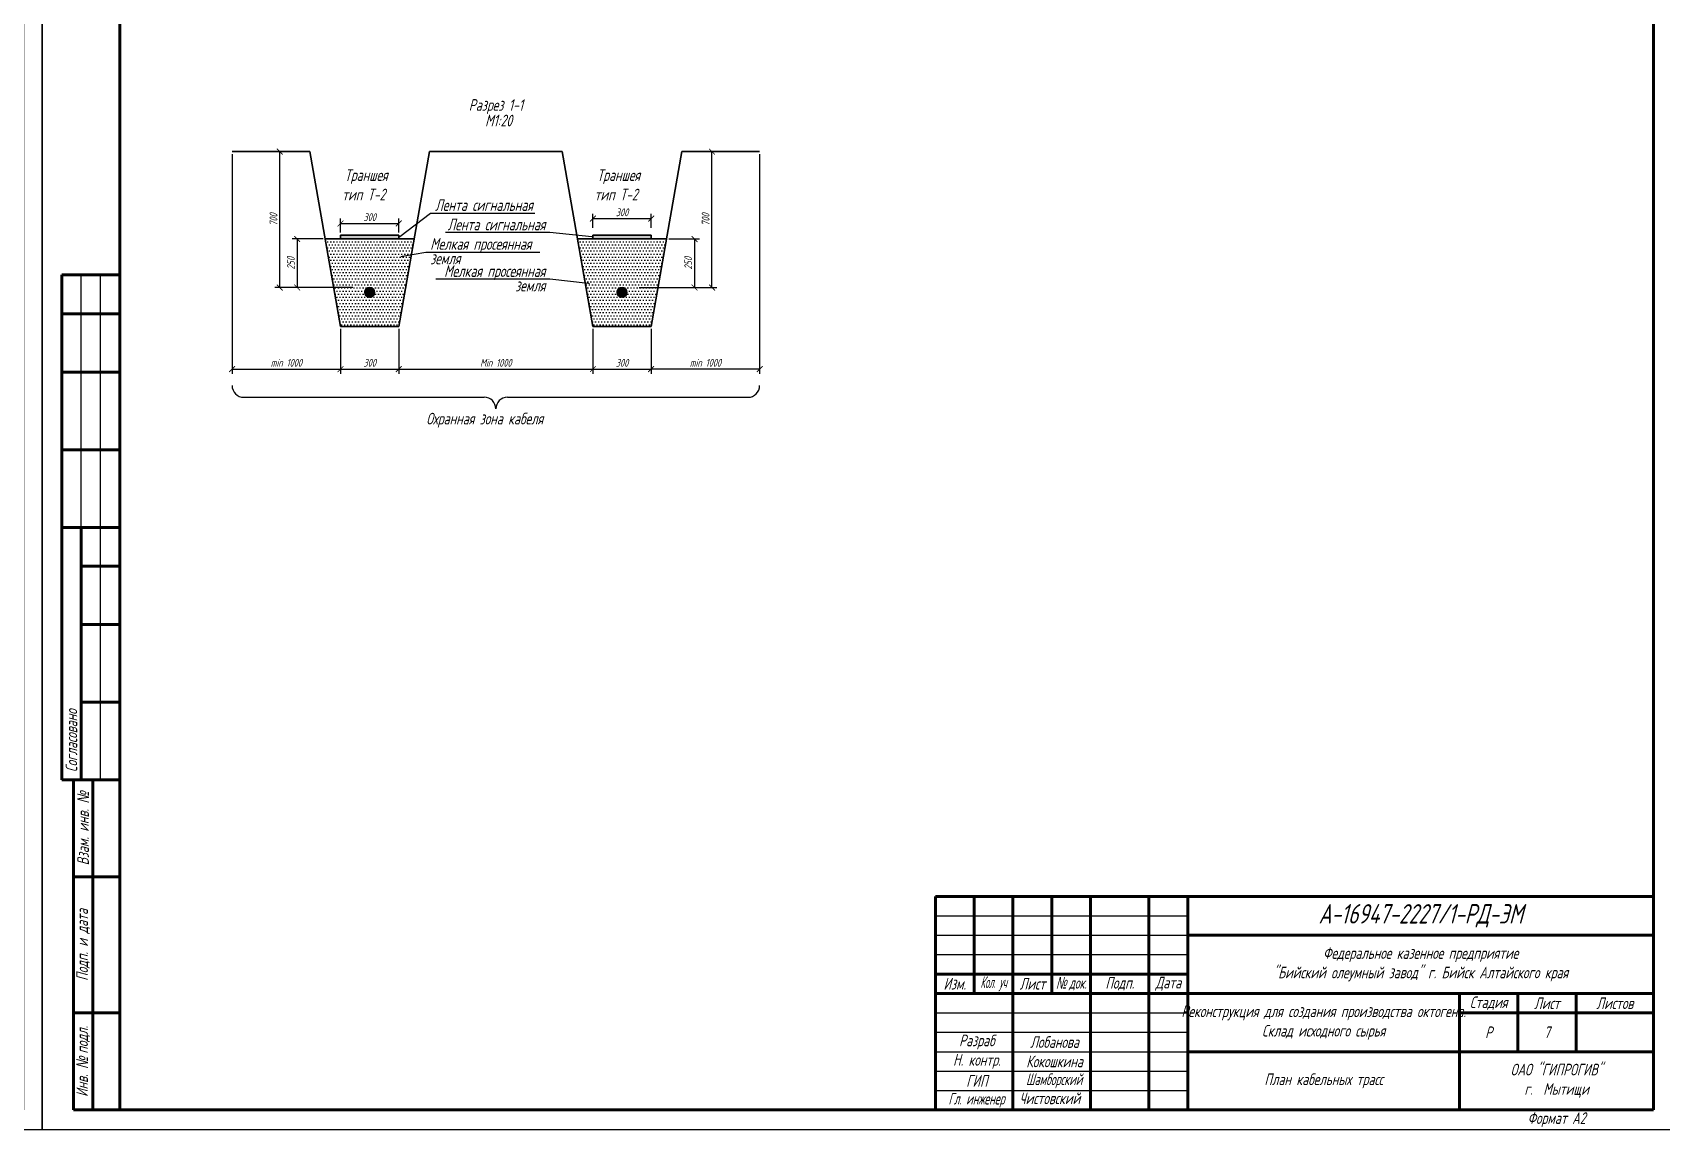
# Model space of a CAD drawing. Header units: millimetres. Extents: x 6735 to 13224, y -12144 to -9633.
# Drawn here: x 10935.6 to 11355.1, y -10227.4 to -9944.9 of the extents above; entities that cross this region are included whole.
import ezdxf
from ezdxf import colors
from ezdxf.entities.mleader import LeaderData, LeaderLine
from ezdxf.math import Vec2, Vec3

# ---------------------------------------------------------------- set-up
doc = ezdxf.new("R2010")
doc.units = ezdxf.units.MM
doc.layers.get('Defpoints').update_dxf_attribs({"color": 33})
for name, color, linetype, lineweight in [('Линия выноска', 137, 'Continuous', 25), ('Размерная', 4, 'Continuous', 25), ('Рамка толстая', 7, 'Continuous', 60), ('Рамка тонкая', 5, 'Continuous', 25), ('Текст', 2, 'Continuous', 25), ('Штампы', 252, 'Continuous', 25), ('Элемент эл. схем', 7, 'Continuous', 35)]:
    doc.layers.add(name, color=color, linetype=linetype, lineweight=lineweight)
doc.styles.add('Simplex', font='simplex.shx', dxfattribs={"width": 0.7, "oblique": 15})
doc.dimstyles.new('ISO-25', dxfattribs={"dimtxt": 3, "dimasz": 2.5, "dimexe": 1.25, "dimexo": 0.625, "dimtad": 1, "dimtxsty": 'Simplex', "dimcen": 2.5, "dimclrt": 2, "dimadec": 0, "dimazin": 0, "dimtfac": 1, "dimtmove": 0, "dimatfit": 3, "dimfxl": 1, "dimarcsym": 0})

# ---------------------------------------------------------------- blocks, each defined once
blk = doc.blocks.new('A$C54FF5821')
at = {"layer": 'Рамка толстая'}
for p, q in [((20, 589), (20, 5)), ((415, 5), (415, 589)), ((20, 5), (415, 5))]:
    blk.add_line(p, q, dxfattribs=at)
at = {"layer": 'Рамка тонкая'}
for p, q in [((0, 594), (0, 0)), ((420, 0), (420, 594)), ((0, 0), (420, 0))]:
    blk.add_line(p, q, dxfattribs=at)
blk = doc.blocks.new('_ArchTick')
at = {"color": 0, "linetype": 'ByBlock', "const_width": 0.15}
blk.add_lwpolyline([(-0.5, -0.5), (0.5, 0.5)], dxfattribs=at)
blk = doc.blocks.new('*D483')
at = {"layer": 'Defpoints', "color": 0, "transparency": 16777216}
for p in [(11014.92, -10020.59), (11029.92, -10020.59), (11029.92, -10031.59)]:
    blk.add_point(p, dxfattribs=at)
at = {"layer": 'Размерная', "color": 0, "lineweight": -2, "transparency": 16777216}
for p, q in [((11014.92, -10021.21), (11014.92, -10032.84)), ((11029.92, -10021.21), (11029.92, -10032.84)), ((11014.92, -10031.59), (11029.92, -10031.59))]:
    blk.add_line(p, q, dxfattribs=at)
at = {"layer": 'Размерная', "color": 0, "lineweight": -2, "transparency": 16777216, "xscale": 1.5, "yscale": 1.5, "zscale": 1.5, "rotation": 180}
blk.add_blockref('_ArchTick', (11014.92, -10031.59), dxfattribs=at)
at = {"layer": 'Размерная', "color": 0, "lineweight": -2, "transparency": 16777216, "xscale": 1.5, "yscale": 1.5, "zscale": 1.5}
blk.add_blockref('_ArchTick', (11029.92, -10031.59), dxfattribs=at)
at = {"layer": 'Размерная', "color": 2, "transparency": 16777216, "insert": (11022.42, -10029.96), "char_height": 2, "attachment_point": 5, "style": 'Simplex'}
blk.add_mtext('300', dxfattribs=at)
blk = doc.blocks.new('*D476')
at = {"layer": 'Defpoints', "color": 0, "transparency": 16777216}
for p in [(11079.92, -10020.59), (11094.92, -10020.59), (11094.92, -10031.59)]:
    blk.add_point(p, dxfattribs=at)
at = {"layer": 'Размерная', "color": 0, "lineweight": -2, "transparency": 16777216}
for p, q in [((11079.92, -10021.21), (11079.92, -10032.84)), ((11094.92, -10021.21), (11094.92, -10032.84)), ((11079.92, -10031.59), (11094.92, -10031.59))]:
    blk.add_line(p, q, dxfattribs=at)
at = {"layer": 'Размерная', "color": 0, "lineweight": -2, "transparency": 16777216, "xscale": 1.5, "yscale": 1.5, "zscale": 1.5, "rotation": 180}
blk.add_blockref('_ArchTick', (11079.92, -10031.59), dxfattribs=at)
at = {"layer": 'Размерная', "color": 0, "lineweight": -2, "transparency": 16777216, "xscale": 1.5, "yscale": 1.5, "zscale": 1.5}
blk.add_blockref('_ArchTick', (11094.92, -10031.59), dxfattribs=at)
at = {"layer": 'Размерная', "color": 2, "transparency": 16777216, "insert": (11087.42, -10029.96), "char_height": 2, "attachment_point": 5, "style": 'Simplex'}
blk.add_mtext('300', dxfattribs=at)
blk = doc.blocks.new('*D484')
at = {"layer": 'Defpoints', "color": 0, "transparency": 16777216}
for p in [(11029.92, -9994.09), (11014.92, -9997.09), (11029.92, -9997.09)]:
    blk.add_point(p, dxfattribs=at)
at = {"layer": 'Размерная', "color": 0, "lineweight": -2, "transparency": 16777216}
for p, q in [((11014.92, -9996.46), (11014.92, -9992.84)), ((11014.92, -9994.09), (11029.92, -9994.09)), ((11029.92, -9996.46), (11029.92, -9992.84))]:
    blk.add_line(p, q, dxfattribs=at)
at = {"layer": 'Размерная', "color": 0, "lineweight": -2, "transparency": 16777216, "xscale": 1.5, "yscale": 1.5, "zscale": 1.5, "rotation": 180}
blk.add_blockref('_ArchTick', (11014.92, -9994.09), dxfattribs=at)
at = {"layer": 'Размерная', "color": 0, "lineweight": -2, "transparency": 16777216, "xscale": 1.5, "yscale": 1.5, "zscale": 1.5}
blk.add_blockref('_ArchTick', (11029.92, -9994.09), dxfattribs=at)
at = {"layer": 'Размерная', "color": 2, "transparency": 16777216, "insert": (11022.42, -9992.47), "char_height": 2, "attachment_point": 5, "style": 'Simplex'}
blk.add_mtext('300', dxfattribs=at)
blk = doc.blocks.new('*D477')
at = {"layer": 'Defpoints', "color": 0, "transparency": 16777216}
for p in [(11079.92, -9995.84), (11094.92, -9992.84), (11094.92, -9995.84)]:
    blk.add_point(p, dxfattribs=at)
at = {"layer": 'Размерная', "color": 0, "lineweight": -2, "transparency": 16777216}
for p, q in [((11079.92, -9995.21), (11079.92, -9991.59)), ((11094.92, -9995.21), (11094.92, -9991.59)), ((11079.92, -9992.84), (11094.92, -9992.84))]:
    blk.add_line(p, q, dxfattribs=at)
at = {"layer": 'Размерная', "color": 0, "lineweight": -2, "transparency": 16777216, "xscale": 1.5, "yscale": 1.5, "zscale": 1.5, "rotation": 180}
blk.add_blockref('_ArchTick', (11079.92, -9992.84), dxfattribs=at)
at = {"layer": 'Размерная', "color": 0, "lineweight": -2, "transparency": 16777216, "xscale": 1.5, "yscale": 1.5, "zscale": 1.5}
blk.add_blockref('_ArchTick', (11094.92, -9992.84), dxfattribs=at)
at = {"layer": 'Размерная', "color": 2, "transparency": 16777216, "insert": (11087.42, -9991.22), "char_height": 2, "attachment_point": 5, "style": 'Simplex'}
blk.add_mtext('300', dxfattribs=at)
blk = doc.blocks.new('*D478')
at = {"layer": 'Defpoints', "color": 0, "transparency": 16777216}
for p in [(11029.92, -10020.59), (11079.92, -10020.59), (11079.92, -10031.59)]:
    blk.add_point(p, dxfattribs=at)
at = {"layer": 'Размерная', "color": 0, "lineweight": -2, "transparency": 16777216}
for p, q in [((11029.92, -10021.21), (11029.92, -10032.84)), ((11079.92, -10021.21), (11079.92, -10032.84)), ((11029.92, -10031.59), (11079.92, -10031.59))]:
    blk.add_line(p, q, dxfattribs=at)
at = {"layer": 'Размерная', "color": 0, "lineweight": -2, "transparency": 16777216, "xscale": 1.5, "yscale": 1.5, "zscale": 1.5, "rotation": 180}
blk.add_blockref('_ArchTick', (11029.92, -10031.59), dxfattribs=at)
at = {"layer": 'Размерная', "color": 0, "lineweight": -2, "transparency": 16777216, "xscale": 1.5, "yscale": 1.5, "zscale": 1.5}
blk.add_blockref('_ArchTick', (11079.92, -10031.59), dxfattribs=at)
at = {"layer": 'Размерная', "color": 2, "transparency": 16777216, "insert": (11054.92, -10029.96), "char_height": 2, "attachment_point": 5, "style": 'Simplex'}
blk.add_mtext('Min 1000', dxfattribs=at)
blk = doc.blocks.new('_Dot')
at = {"color": 0, "linetype": 'ByBlock', "lineweight": -2}
blk.add_line((-0.5, 0), (-1, 0), dxfattribs=at)
at = {"color": 0, "linetype": 'ByBlock', "const_width": 0.5}
blk.add_lwpolyline([(-0.25, 0, 1), (0.25, 0, 1)], format="xyb", close=True, dxfattribs=at)
blk = doc.blocks.new('*D485')
at = {"layer": 'Defpoints', "color": 0, "transparency": 16777216}
for p in [(11102.86, -9975.59), (11110.58, -9975.59), (11094.92, -10010.59)]:
    blk.add_point(p, dxfattribs=at)
at = {"layer": 'Размерная', "color": 0, "lineweight": -2, "transparency": 16777216}
for p, q in [((11103.48, -9975.59), (11111.83, -9975.59)), ((11110.58, -10010.59), (11110.58, -9975.59)), ((11095.55, -10010.59), (11111.83, -10010.59))]:
    blk.add_line(p, q, dxfattribs=at)
at = {"layer": 'Размерная', "color": 0, "lineweight": -2, "transparency": 16777216, "xscale": 1.5, "yscale": 1.5, "zscale": 1.5}
for p, rotation in [((11110.58, -9975.59), 90), ((11110.58, -10010.59), 270)]:
    blk.add_blockref('_ArchTick', p, dxfattribs=dict(at, rotation=rotation))
at = {"layer": 'Размерная', "color": 2, "transparency": 16777216, "insert": (11108.95, -9993.09), "char_height": 2, "attachment_point": 5, "rotation": 90, "style": 'Simplex'}
blk.add_mtext('700', dxfattribs=at)
blk = doc.blocks.new('*D479')
at = {"layer": 'Defpoints', "color": 0, "transparency": 16777216}
for p in [(11098.81, -9998.09), (11091.17, -10010.59), (11106.1, -10010.59)]:
    blk.add_point(p, dxfattribs=at)
at = {"layer": 'Размерная', "color": 0, "lineweight": -2, "transparency": 16777216}
for p, q in [((11099.43, -9998.09), (11107.35, -9998.09)), ((11106.1, -9998.09), (11106.1, -10010.59)), ((11091.8, -10010.59), (11107.35, -10010.59))]:
    blk.add_line(p, q, dxfattribs=at)
at = {"layer": 'Размерная', "color": 0, "lineweight": -2, "transparency": 16777216, "xscale": 1.5, "yscale": 1.5, "zscale": 1.5}
for p, rotation in [((11106.1, -9998.09), 90), ((11106.1, -10010.59), 270)]:
    blk.add_blockref('_ArchTick', p, dxfattribs=dict(at, rotation=rotation))
at = {"layer": 'Размерная', "color": 2, "transparency": 16777216, "insert": (11104.47, -10004.34), "char_height": 2, "attachment_point": 5, "rotation": 90, "style": 'Simplex'}
blk.add_mtext('250', dxfattribs=at)
blk = doc.blocks.new('*D480')
at = {"layer": 'Defpoints', "color": 0, "transparency": 16777216}
for p in [(10999.27, -9975.59), (11006.99, -9975.59), (11018.67, -10010.59)]:
    blk.add_point(p, dxfattribs=at)
at = {"layer": 'Размерная', "color": 0, "lineweight": -2, "transparency": 16777216}
for p, q in [((11006.36, -9975.59), (10998.02, -9975.59)), ((10999.27, -10010.59), (10999.27, -9975.59)), ((11018.05, -10010.59), (10998.02, -10010.59))]:
    blk.add_line(p, q, dxfattribs=at)
at = {"layer": 'Размерная', "color": 0, "lineweight": -2, "transparency": 16777216, "xscale": 1.5, "yscale": 1.5, "zscale": 1.5}
for p, rotation in [((10999.27, -9975.59), 90), ((10999.27, -10010.59), 270)]:
    blk.add_blockref('_ArchTick', p, dxfattribs=dict(at, rotation=rotation))
at = {"layer": 'Размерная', "color": 2, "transparency": 16777216, "insert": (10997.64, -9993.09), "char_height": 2, "attachment_point": 5, "rotation": 90, "style": 'Simplex'}
blk.add_mtext('700', dxfattribs=at)
blk = doc.blocks.new('*D481')
at = {"layer": 'Defpoints', "color": 0, "transparency": 16777216}
for p in [(11011.04, -9998.09), (11003.75, -10010.59), (11018.67, -10010.59)]:
    blk.add_point(p, dxfattribs=at)
at = {"layer": 'Размерная', "color": 0, "lineweight": -2, "transparency": 16777216}
for p, q in [((11010.42, -9998.09), (11002.5, -9998.09)), ((11003.75, -9998.09), (11003.75, -10010.59)), ((11018.05, -10010.59), (11002.5, -10010.59))]:
    blk.add_line(p, q, dxfattribs=at)
at = {"layer": 'Размерная', "color": 0, "lineweight": -2, "transparency": 16777216, "xscale": 1.5, "yscale": 1.5, "zscale": 1.5}
for p, rotation in [((11003.75, -9998.09), 90), ((11003.75, -10010.59), 270)]:
    blk.add_blockref('_ArchTick', p, dxfattribs=dict(at, rotation=rotation))
at = {"layer": 'Размерная', "color": 2, "transparency": 16777216, "insert": (11002.13, -10004.34), "char_height": 2, "attachment_point": 5, "rotation": 90, "style": 'Simplex'}
blk.add_mtext('250', dxfattribs=at)
blk = doc.blocks.new('*D486')
at = {"layer": 'Defpoints', "color": 0, "transparency": 16777216}
for p in [(10986.99, -9975.59), (11014.92, -10020.59), (11014.92, -10031.59)]:
    blk.add_point(p, dxfattribs=at)
at = {"layer": 'Размерная', "color": 0, "lineweight": -2, "transparency": 16777216}
for p, q in [((10986.99, -9976.21), (10986.99, -10032.84)), ((11014.92, -10021.21), (11014.92, -10032.84)), ((10986.99, -10031.59), (11014.92, -10031.59))]:
    blk.add_line(p, q, dxfattribs=at)
at = {"layer": 'Размерная', "color": 0, "lineweight": -2, "transparency": 16777216, "xscale": 1.5, "yscale": 1.5, "zscale": 1.5, "rotation": 180}
blk.add_blockref('_ArchTick', (10986.99, -10031.59), dxfattribs=at)
at = {"layer": 'Размерная', "color": 0, "lineweight": -2, "transparency": 16777216, "xscale": 1.5, "yscale": 1.5, "zscale": 1.5}
blk.add_blockref('_ArchTick', (11014.92, -10031.59), dxfattribs=at)
at = {"layer": 'Размерная', "color": 2, "transparency": 16777216, "insert": (11000.96, -10029.96), "char_height": 2, "attachment_point": 5, "style": 'Simplex'}
blk.add_mtext('min 1000', dxfattribs=at)
blk = doc.blocks.new('*D482')
at = {"layer": 'Defpoints', "color": 0, "transparency": 16777216}
for p in [(11122.86, -9975.59), (11094.92, -10020.59), (11094.92, -10031.59)]:
    blk.add_point(p, dxfattribs=at)
at = {"layer": 'Размерная', "color": 0, "lineweight": -2, "transparency": 16777216}
for p, q in [((11122.86, -9976.21), (11122.86, -10032.84)), ((11094.92, -10021.21), (11094.92, -10032.84)), ((11122.86, -10031.59), (11094.92, -10031.59))]:
    blk.add_line(p, q, dxfattribs=at)
at = {"layer": 'Размерная', "color": 0, "lineweight": -2, "transparency": 16777216, "xscale": 1.5, "yscale": 1.5, "zscale": 1.5, "rotation": 180}
blk.add_blockref('_ArchTick', (11094.92, -10031.59), dxfattribs=at)
at = {"layer": 'Размерная', "color": 0, "lineweight": -2, "transparency": 16777216, "xscale": 1.5, "yscale": 1.5, "zscale": 1.5}
blk.add_blockref('_ArchTick', (11122.86, -10031.59), dxfattribs=at)
at = {"layer": 'Размерная', "color": 2, "transparency": 16777216, "insert": (11108.89, -10029.96), "char_height": 2, "attachment_point": 5, "style": 'Simplex'}
blk.add_mtext('min 1000', dxfattribs=at)

msp = doc.modelspace()

# ---------------------------------------------------------------- hatches: boundary and pattern name
h = msp.add_hatch()
h.set_pattern_fill('DOTS', color=256, scale=0.5, style=0)
h.set_pattern_definition([(0, (15895.955, -10217.0775), (0.396875, 0.79375), [0, -0.79375])])
h.paths.add_polyline_path([(11010.95624, -9998.08759), (11014.9236, -10020.58759), (11029.9236, -10020.58759), (11033.89095, -9998.08759)])
h.paths.add_polyline_path([(11023.6736, -10011.83759, -1), (11021.1736, -10011.83759, -1)], flags=16)
h = msp.add_hatch()
h.set_pattern_fill('DOTS', color=256, scale=0.5, style=0)
h.set_pattern_definition([(0, (15960.955, -10217.0775), (0.396875, 0.79375), [0, -0.79375])])
h.paths.add_polyline_path([(11075.95624, -9998.08759), (11079.9236, -10020.58759), (11094.9236, -10020.58759), (11098.89095, -9998.08759)])
h.paths.add_polyline_path([(11088.6736, -10011.83759, -1), (11086.1736, -10011.83759, -1)], flags=16)
at = {"layer": 'Элемент эл. схем'}
for points in [[(11014.9236, -9997.08759), (11014.9236, -9998.08759), (11029.9236, -9998.08759), (11029.9236, -9997.08759)], [(11079.9236, -9997.08759), (11079.9236, -9998.08759), (11094.9236, -9998.08759), (11094.9236, -9997.08759)], [(11023.6736, -10011.83759, 1), (11021.1736, -10011.83759, 1)], [(11088.6736, -10011.83759, 1), (11086.1736, -10011.83759, 1)]]:
    msp.add_hatch(color=256, dxfattribs=at).paths.add_polyline_path(points)

# ---------------------------------------------------------------- linework, layer by layer
at = {"layer": 'Рамка тонкая'}
for p, q in [((10989.98888, -10038.83759), (11051.9236, -10038.83759)), ((11057.9236, -10038.83759), (11119.85831, -10038.83759))]:
    msp.add_line(p, q, dxfattribs=at)
for centre, start, end in [((10989.98888, -10035.83759), 180, 270), ((11119.85831, -10035.83759), 270, 0), ((11051.9236, -10041.83759), 0, 90), ((11057.9236, -10041.83759), 90, 180)]:
    msp.add_arc(centre, 3, start, end, dxfattribs=at)
at = {"layer": 'Штампы', "lineweight": 60}
for p, q in [((10943.10387, -10137.35746), (10943.10387, -10007.35746)), ((10943.10387, -10007.35746), (10958.10387, -10007.35746)), ((10958.10387, -10137.35746), (10958.10387, -10007.35746)), ((10943.10387, -10017.35746), (10958.10387, -10017.35746)), ((10943.10387, -10032.35746), (10958.10387, -10032.35746)), ((10943.10387, -10052.35746), (10958.10387, -10052.35746)), ((10943.10387, -10072.35746), (10958.10387, -10072.35746)), ((10948.10387, -10137.35746), (10948.10387, -10072.35746)), ((10948.10387, -10082.35746), (10958.10387, -10082.35746)), ((10948.10387, -10097.35746), (10958.10387, -10097.35746)), ((10948.10387, -10117.35746), (10958.10387, -10117.35746)), ((10943.10387, -10137.35746), (10958.10387, -10137.35746)), ((10946.10387, -10222.35746), (10946.10387, -10137.35746)), ((10946.10387, -10137.35746), (10958.10387, -10137.35746)), ((10951.10387, -10222.35746), (10951.10387, -10137.35746)), ((10958.10387, -10222.35746), (10958.10387, -10137.35746)), ((10946.10387, -10162.35746), (10958.10387, -10162.35746)), ((11168.10387, -10167.35746), (11353.10387, -10167.35746)), ((11168.10387, -10167.35746), (11168.10387, -10222.35746)), ((11178.10387, -10167.35746), (11178.10387, -10192.35746)), ((11188.10387, -10167.35746), (11188.10387, -10222.35746)), ((11198.10387, -10167.35746), (11198.10387, -10192.35746)), ((11208.10387, -10167.35746), (11208.10387, -10222.35746)), ((11223.10387, -10167.35746), (11223.10387, -10222.35746)), ((11233.10387, -10167.35746), (11233.10387, -10222.35746)), ((11233.10387, -10177.35746), (11353.10387, -10177.35746)), ((11168.10387, -10187.35746), (11233.10387, -10187.35746)), ((11168.10387, -10192.35746), (11353.10387, -10192.35746)), ((11303.10387, -10192.35746), (11303.10387, -10222.35746)), ((11318.10387, -10192.35746), (11318.10387, -10207.35746)), ((11333.10387, -10192.35746), (11333.10387, -10207.35746)), ((10946.10387, -10197.35746), (10958.10387, -10197.35746)), ((11303.10387, -10197.35746), (11353.10387, -10197.35746)), ((11233.10387, -10207.35746), (11353.10387, -10207.35746)), ((10946.10387, -10222.35746), (10958.10387, -10222.35746))]:
    msp.add_line(p, q, dxfattribs=at)
at = {"layer": 'Штампы', "color": 5, "lineweight": 25}
for p, q in [((10948.10387, -10072.35746), (10948.10387, -10007.35746)), ((10953.10387, -10137.35746), (10953.10387, -10007.35746)), ((11168.10387, -10172.35746), (11233.10387, -10172.35746)), ((11168.10387, -10177.35746), (11233.10387, -10177.35746)), ((11168.10387, -10182.35746), (11233.10387, -10182.35746)), ((11168.10387, -10197.35746), (11233.10387, -10197.35746)), ((11168.10387, -10202.35746), (11233.10387, -10202.35746)), ((11168.10387, -10207.35746), (11233.10387, -10207.35746)), ((11168.10387, -10212.35746), (11233.10387, -10212.35746)), ((11168.10387, -10217.35746), (11233.10387, -10217.35746))]:
    msp.add_line(p, q, dxfattribs=at)
at = {"layer": 'Элемент эл. схем'}
for p, q in [((10986.98888, -9975.58759), (11006.98888, -9975.58759)), ((11014.9236, -10020.58759), (11006.98888, -9975.58759)), ((11029.9236, -10020.58759), (11037.85831, -9975.58759)), ((11037.85831, -9975.58759), (11071.98888, -9975.58759)), ((11079.9236, -10020.58759), (11071.98888, -9975.58759)), ((11094.9236, -10020.58759), (11102.85831, -9975.58759)), ((11102.85831, -9975.58759), (11122.85831, -9975.58759)), ((11010.95624, -9998.08759), (11033.89095, -9998.08759)), ((11014.9236, -9997.08759), (11029.9236, -9997.08759)), ((11014.9236, -9997.08759), (11014.9236, -9998.08759)), ((11014.9236, -9998.08759), (11029.9236, -9998.08759)), ((11029.9236, -9997.08759), (11029.9236, -9998.08759)), ((11075.95624, -9998.08759), (11098.89095, -9998.08759)), ((11079.9236, -9997.08759), (11094.9236, -9997.08759)), ((11079.9236, -9997.08759), (11079.9236, -9998.08759)), ((11079.9236, -9998.08759), (11094.9236, -9998.08759)), ((11094.9236, -9997.08759), (11094.9236, -9998.08759)), ((11014.9236, -10020.58759), (11029.9236, -10020.58759)), ((11079.9236, -10020.58759), (11094.9236, -10020.58759))]:
    msp.add_line(p, q, dxfattribs=at)
for centre in [(11022.4236, -10011.83759), (11087.4236, -10011.83759)]:
    msp.add_circle(centre, 1.25, dxfattribs=at)

# ---------------------------------------------------------------- block references
for p in [(10518.10387, -10227.35746), (10938.10387, -10227.35746)]:
    msp.add_blockref('A$C54FF5821', p)

# ---------------------------------------------------------------- texts
at = {"layer": 'Текст', "insert": (11054.9236, -9965.58759), "char_height": 3, "width": 135.8694283, "attachment_point": 5, "line_spacing_factor": 0.8, "style": 'Simplex'}
msp.add_mtext('{\\Q15;Разрез 1-1\\P М1:20}', dxfattribs=at)
at = {"layer": 'Текст', "char_height": 3, "attachment_point": 1, "style": 'Simplex'}
for s, width, insert in [('\\pi7.73913;Траншея \\P\\pi7.08171;тип Т-2', 28.4141546, (11008.24131, -9980.14175)), ('\\pi7.73913;Траншея \\P\\pi7.08171;тип Т-2', 28.4141546, (11073.24131, -9980.14175)), ('\\pi50.01246;Охранная зона кабеля', 135.8694283, (10986.98888, -10042.83759))]:
    msp.add_mtext_dynamic_manual_height_columns(s, width=width, gutter_width=12.5, heights=[0], dxfattribs=dict(at, insert=insert))
at = {"layer": 'Штампы', "color": 2, "char_height": 3, "rotation": 90, "style": 'Simplex'}
for s, insert, width, attachment_point in [('Согласовано', (10945.60387, -10135.35746), 61, 4), ('Взам. инв. {\\fArial|b0|i0|c204|p34;№}', (10948.60387, -10149.85746), 25, 5), ('Подп. и дата', (10948.60387, -10179.85746), 35, 5), ('Инв. {\\fArial|b0|i0|c204|p34;№ }подл.', (10948.60387, -10209.85746), 25, 5)]:
    msp.add_mtext(s, dxfattribs=dict(at, insert=insert, width=width, attachment_point=attachment_point))
at = {"layer": 'Штампы', "color": 2, "attachment_point": 5, "style": 'Simplex'}
for s, insert, char_height, width in [('А-16947-2227/1-РД-ЭМ', (11293.10387, -10172.35746), 5, 120), ('Федеральное казенное предприятие\\P"Бийский олеумный завод" г. Бийск Алтайского края', (11293.10387, -10184.85746), 3, 120), ('Изм.', (11173.10387, -10189.85746), 3, 10), ('{\\W0.5;Кол. уч}', (11183.10387, -10189.85746), 3, 10), ('{\\W0.7;Лист}', (11193.10387, -10189.85746), 3, 10), ('{\\fArial|b0|i0|c204|p34;\\W0.6;№ \\Fsimplex|c204;док.}', (11203.10387, -10189.85746), 3, 10), ('Подп.', (11215.60387, -10189.85746), 3, 15), ('{\\W0.7;Дата}', (11228.10387, -10189.85746), 3, 10), ('Стадия', (11310.60387, -10194.85746), 3, 15), ('Лист', (11325.60387, -10194.85746), 3, 15), ('Листов', (11343.10387, -10194.85746), 3, 20), ('Реконструкция для создания производства октогена. \\PСклад исходного сырья', (11268.10387, -10199.85746), 3, 70), ('Р', (11310.60387, -10202.35746), 3, 15), ('7', (11325.60387, -10202.35746), 3, 15), (' Разраб', (11178.10387, -10204.85746), 3, 20), (' Лобанова', (11198.10387, -10204.85746), 3, 20), (' Н. контр.', (11178.10387, -10209.85746), 3, 20), (' Кокошкина', (11198.10387, -10209.85746), 3, 20), ('ОАО "ГИПРОГИВ"\\Pг.  Мытищи', (11328.10387, -10214.85746), 3, 50), (' ГИП', (11178.10387, -10214.85746), 3, 20), ('{\\W0.6; Шамборский}', (11198.10387, -10214.85746), 3, 20), ('План кабельных трасс', (11268.10387, -10214.85746), 3, 70), ('{\\W0.6; Гл. инженер}', (11178.10387, -10219.85746), 3, 20), ('Чистовский', (11197.57427, -10219.35746), 3, 17.9735597), ('Формат А2', (11328.10387, -10224.85746), 3, 50)]:
    msp.add_mtext(s, dxfattribs=dict(at, insert=insert, char_height=char_height, width=width))

# ---------------------------------------------------------------- dimensions: what is measured, and where the dimension line sits
at = {"layer": 'Размерная'}
for base, p1, p2, text, picture, middle in [((11014.9236, -10031.58759), (10986.98888, -9975.58759), (11014.9236, -10020.58759), 'min 1000', '*D486', (11000.95624, -10029.96259)), ((11079.9236, -10031.58759), (11029.9236, -10020.58759), (11079.9236, -10020.58759), 'Min 1000', '*D478', (11054.9236, -10029.96259))]:
    dim = msp.add_linear_dim(base=base, p1=p1, p2=p2, text=text, dimstyle='ISO-25', override={"dimtxt": 2, "dimasz": 1.5, "dimlfac": 20, "dimrnd": 1, "dimblk1": 'ArchTick', "dimblk2": 'ArchTick', "dimsah": 1}, dxfattribs=at)
    dim.commit()
    dim.dimension.update_dxf_attribs({"geometry": picture, "text_midpoint": middle})
for base, p1, p2, picture, middle in [((10999.26931, -9975.58759), (11018.6736, -10010.58759), (11006.98888, -9975.58759), '*D480', (10997.64431, -9993.08759)), ((11110.57788, -9975.58759), (11094.9236, -10010.58759), (11102.85831, -9975.58759), '*D485', (11108.95288, -9993.08759)), ((11003.75101, -10010.58759), (11011.04097, -9998.08759), (11018.6736, -10010.58759), '*D481', (11002.12601, -10004.33759)), ((11106.09618, -10010.58759), (11098.80622, -9998.08759), (11091.1736, -10010.58759), '*D479', (11104.47118, -10004.33759))]:
    dim = msp.add_linear_dim(base=base, p1=p1, p2=p2, angle=90, dimstyle='ISO-25', override={"dimtxt": 2, "dimasz": 1.5, "dimlfac": 20, "dimrnd": 1, "dimblk1": 'ArchTick', "dimblk2": 'ArchTick', "dimsah": 1}, dxfattribs=at)
    dim.commit()
    dim.dimension.update_dxf_attribs({"geometry": picture, "text_midpoint": middle})
dim = msp.add_linear_dim(base=(11094.9236, -10031.58759), p1=(11122.85831, -9975.58759), p2=(11094.9236, -10020.58759), angle=180, text='min 1000', dimstyle='ISO-25', override={"dimtxt": 2, "dimasz": 1.5, "dimlfac": 20, "dimrnd": 1, "dimblk1": 'ArchTick', "dimblk2": 'ArchTick', "dimsah": 1}, dxfattribs=at)
dim.commit()
dim.dimension.update_dxf_attribs({"geometry": '*D482', "text_midpoint": (11108.89095, -10029.96259)})
for base, p1, p2, picture, middle in [((11029.9236, -9994.0908), (11014.9236, -9997.08759), (11029.9236, -9997.08759), '*D484', (11022.4236, -9992.4658)), ((11094.9236, -9992.8408), (11079.9236, -9995.83759), (11094.9236, -9995.83759), '*D477', (11087.4236, -9991.2158)), ((11029.9236, -10031.58759), (11014.9236, -10020.58759), (11029.9236, -10020.58759), '*D483', (11022.4236, -10029.96259)), ((11094.9236, -10031.58759), (11079.9236, -10020.58759), (11094.9236, -10020.58759), '*D476', (11087.4236, -10029.96259))]:
    dim = msp.add_linear_dim(base=base, p1=p1, p2=p2, dimstyle='ISO-25', override={"dimtxt": 2, "dimasz": 1.5, "dimlfac": 20, "dimrnd": 1, "dimblk1": 'ArchTick', "dimblk2": 'ArchTick', "dimsah": 1}, dxfattribs=at)
    dim.commit()
    dim.dimension.update_dxf_attribs({"geometry": picture, "text_midpoint": middle})

# ---------------------------------------------------------------- leaders
at = {"layer": 'Линия выноска'}
ml = msp.add_multileader_mtext('Standard', dxfattribs=at)
ml.set_content('\\pxsm0.75;Лента сигнальная', color=2, style='Simplex')
ml.set_leader_properties()
ml.set_arrow_properties(name='DOT')
ml.build(insert=Vec2(0, 0))
ml.multileader.update_dxf_attribs({"text_left_attachment_type": 6, "text_right_attachment_type": 6, "dogleg_length": 0.62405, "arrow_head_size": 0.3})
ctx = ml.context
ctx.base_point, ctx.char_height, ctx.arrow_head_size, ctx.landing_gap_size, ctx.plane_origin = Vec3(11038.26427, -9991.45583), 3, 0.3, 1, Vec3(10997.23063, -9990.20705)
ctx.left_attachment, ctx.right_attachment = 6, 6
notes = []
notes.append((ctx, [(0, (1, 1, 0), (11038.10826, -9991.45583), (1, 0), 0.15601, [(0, [(11029.9236, -9997.58759)], 0, [])])]))
ctx.mtext.insert, ctx.mtext.flow_direction = Vec3(11039.26427, -9987.85583), 5
ml = msp.add_multileader_mtext('Standard', dxfattribs=at)
ml.set_content('\\pxsm0.75;Лента сигнальная', color=2, style='Simplex')
ml.set_leader_properties()
ml.set_arrow_properties(name='DOT')
ml.build(insert=Vec2(0, 0))
ml.multileader.update_dxf_attribs({"text_left_attachment_type": 6, "text_right_attachment_type": 6, "dogleg_length": 0.62405, "arrow_head_size": 0.3})
ctx = ml.context
ctx.base_point, ctx.char_height, ctx.arrow_head_size, ctx.landing_gap_size, ctx.plane_origin = Vec3(11036.13029, -9996.45583), 3, 0.3, 1, Vec3(10997.23063, -9995.20705)
ctx.left_attachment, ctx.right_attachment, ctx.text_align_type = 6, 6, 2
notes.append((ctx, [(1, (1, 1, 0), (11068.8222, -9996.45583), (-1, 0), 0.15601, [(0, [(11079.9236, -9997.58759)], 0, [])])]))
ctx.mtext.insert, ctx.mtext.alignment, ctx.mtext.flow_direction = Vec3(11067.66619, -9992.85583), 3, 5
ml = msp.add_multileader_mtext('Standard', dxfattribs=at)
ml.set_content('\\pxsm0.75;Мелкая просеянная\\Pземля', color=2, style='Simplex')
ml.set_leader_properties()
ml.set_arrow_properties(name='DOT')
ml.build(insert=Vec2(0, 0))
ml.multileader.update_dxf_attribs({"text_left_attachment_type": 6, "text_right_attachment_type": 6, "dogleg_length": 0.62405, "arrow_head_size": 0.3})
ctx = ml.context
ctx.base_point, ctx.char_height, ctx.arrow_head_size, ctx.landing_gap_size, ctx.plane_origin = Vec3(11037.01427, -10001.45583), 3, 0.3, 1, Vec3(10997.23063, -10000.20705)
ctx.left_attachment, ctx.right_attachment = 6, 6
notes.append((ctx, [(0, (1, 1, 0), (11036.85826, -10001.45583), (1, 0), 0.15601, [(0, [(11030.58738, -10002.58759)], 0, [])])]))
ctx.mtext.insert, ctx.mtext.flow_direction = Vec3(11038.01427, -9997.85583), 5
ml = msp.add_multileader_mtext('Standard', dxfattribs=at)
ml.set_content('\\pxsm0.75;Мелкая просеянная\\Pземля', color=2, style='Simplex')
ml.set_leader_properties()
ml.set_arrow_properties(name='DOT')
ml.build(insert=Vec2(0, 0))
ml.multileader.update_dxf_attribs({"text_left_attachment_type": 6, "text_right_attachment_type": 6, "dogleg_length": 0.62405, "arrow_head_size": 0.3})
ctx = ml.context
ctx.base_point, ctx.char_height, ctx.arrow_head_size, ctx.landing_gap_size, ctx.plane_origin = Vec3(11035.53029, -10008.45583), 3, 0.3, 1, Vec3(10997.23063, -10007.20705)
ctx.left_attachment, ctx.right_attachment, ctx.text_align_type = 6, 6, 2
notes.append((ctx, [(1, (1, 1, 0), (11068.8222, -10008.45583), (-1, 0), 0.15601, [(0, [(11078.95483, -10009.58759)], 0, [])])]))
ctx.mtext.insert, ctx.mtext.alignment, ctx.mtext.flow_direction = Vec3(11067.66619, -10004.85583), 3, 5
for ctx, leaders in notes:
    for number, flags, end, landing, length, lines in leaders:
        leader = LeaderData()
        leader.index, (leader.has_last_leader_line, leader.has_dogleg_vector, leader.attachment_direction) = number, flags
        leader.last_leader_point, leader.dogleg_vector, leader.dogleg_length = Vec3(end), Vec3(landing), length
        for number, points, colour, breaks in lines:
            line = LeaderLine()
            line.index, line.vertices, line.color, line.breaks = number, Vec3.list(points), colors.encode_raw_color(colour), breaks
            leader.lines.append(line)
        ctx.leaders.append(leader)

doc.saveas('drawing.dxf')
